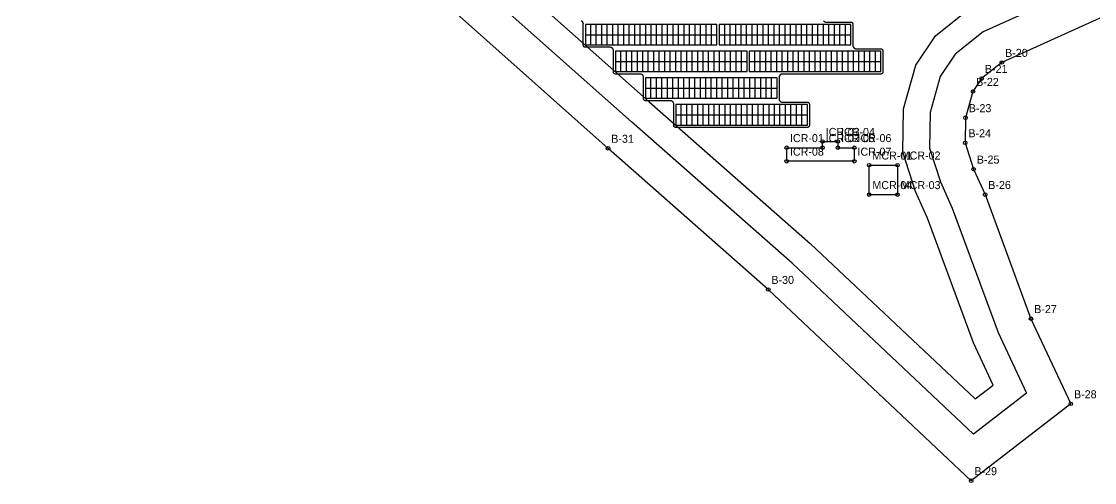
# Model space of a CAD drawing. Header units: metres. Extents: x 506600 to 507847, y 1937327 to 1938046.
# Drawn here: x 506858.9 to 507100.2, y 1937672.5 to 1937776.1 of the extents above; entities that cross this region are included whole.
import ezdxf
from ezdxf.enums import TextEntityAlignment as Align

# ---------------------------------------------------------------- set-up
doc = ezdxf.new("R2010")
doc.units = ezdxf.units.M
for name, color, linetype in [('BOUNDARY', 7, 'Continuous'), ('BOUNDARY_POINTS', 7, 'Continuous'), ('CONTROL_ROOM_POINTS', 1, 'Continuous'), ('EXCLUSIONS', 1, 'Continuous'), ('GROUP_BOUNDARY', 1, 'Continuous'), ('INVERTER_ROOM_POINTS', 6, 'Continuous'), ('MODULES', 5, 'Continuous'), ('PV_TABLES', 3, 'Continuous'), ('SERVICE_ROAD', 1, 'Continuous')]:
    doc.layers.add(name, color=color, linetype=linetype)

# ---------------------------------------------------------------- blocks, each defined once
blk = doc.blocks.new('PV_TABLE_2x24')
at = {"layer": 'MODULES'}
for p, q in [((1.23333, 0), (1.23333, 4.6)), ((2.46666, 0), (2.46666, 4.6)), ((3.69999, 0), (3.69999, 4.6)), ((4.93332, 0), (4.93332, 4.6)), ((6.16665, 0), (6.16665, 4.6)), ((7.39998, 0), (7.39998, 4.6)), ((8.63331, 0), (8.63331, 4.6)), ((9.86664, 0), (9.86664, 4.6)), ((11.09997, 0), (11.09997, 4.6)), ((12.3333, 0), (12.3333, 4.6)), ((13.56663, 0), (13.56663, 4.6)), ((14.79996, 0), (14.79996, 4.6)), ((16.03329, 0), (16.03329, 4.6)), ((17.26662, 0), (17.26662, 4.6)), ((18.49995, 0), (18.49995, 4.6)), ((19.73328, 0), (19.73328, 4.6)), ((20.96661, 0), (20.96661, 4.6)), ((22.19994, 0), (22.19994, 4.6)), ((23.43327, 0), (23.43327, 4.6)), ((24.6666, 0), (24.6666, 4.6)), ((25.89993, 0), (25.89993, 4.6)), ((27.13326, 0), (27.13326, 4.6)), ((28.36659, 0), (28.36659, 4.6)), ((0, 2.3), (29.59992, 2.3))]:
    blk.add_line(p, q, dxfattribs=at)
blk.add_lwpolyline([(0, 0), (29.59992, 0), (29.59992, 4.6), (0, 4.6)], close=True, dxfattribs=at)

msp = doc.modelspace()

# ---------------------------------------------------------------- linework, layer by layer
at = {"layer": 'BOUNDARY'}
msp.add_lwpolyline([(507105.21, 1937778.56), (507079.37, 1937766.87), (507074.82, 1937763.26), (507072.87, 1937760.35), (507071.19, 1937754.45), (507071.11, 1937748.81), (507073.01, 1937742.89), (507075.59, 1937737.19), (507085.91, 1937709.3), (507094.86, 1937690.16), (507072.47, 1937672.88), (507026.83, 1937715.86), (506990.82, 1937747.57), (506957.38, 1937777.25), (506950.66, 1937783.84), (506892.29, 1937821.39), (506786.69, 1937883.24)], dxfattribs=at)
at = {"layer": 'BOUNDARY_POINTS'}
for centre in [(507079.37, 1937766.87), (507074.82, 1937763.26), (507072.87, 1937760.35), (507071.19, 1937754.45), (507071.11, 1937748.81), (506990.82, 1937747.57), (507073.01, 1937742.89), (507075.59, 1937737.19), (507026.83, 1937715.86), (507085.91, 1937709.3), (507094.86, 1937690.16), (507072.47, 1937672.88)]:
    msp.add_circle(centre, 0.4, dxfattribs=at)
at = {"layer": 'CONTROL_ROOM_POINTS'}
for centre in [(507049.53, 1937743.81), (507055.89, 1937743.81), (507049.53, 1937737.16), (507055.89, 1937737.16)]:
    msp.add_circle(centre, 0.4, dxfattribs=at)
at = {"layer": 'EXCLUSIONS'}
for points in [[(507030.99, 1937747.72), (507039.04, 1937747.72), (507039.04, 1937749.11), (507042.47, 1937749.11), (507042.47, 1937747.72), (507046.18, 1937747.72), (507046.18, 1937744.67), (507030.99, 1937744.67), (507030.99, 1937747.72)], [(507049.53, 1937743.81), (507055.89, 1937743.81), (507055.89, 1937737.16), (507049.53, 1937737.16), (507049.53, 1937743.81)]]:
    msp.add_lwpolyline(points, close=True, dxfattribs=at)
at = {"layer": 'GROUP_BOUNDARY', "color": 150, "lineweight": 211, "true_color": 0x006ef0, "const_width": 0.3}
msp.add_lwpolyline([(507039.25, 1937776.27), (507039.3, 1937776.21), (507039.35, 1937776.15), (507039.4, 1937776.1), (507039.46, 1937776.05), (507039.53, 1937776.01), (507039.59, 1937775.98), (507039.66, 1937775.95), (507039.74, 1937775.93), (507039.81, 1937775.92), (507039.89, 1937775.92), (507045.39, 1937775.92), (507045.46, 1937775.92), (507045.51, 1937775.91), (507045.55, 1937775.9), (507045.6, 1937775.88), (507045.64, 1937775.86), (507045.69, 1937775.83), (507045.73, 1937775.81), (507045.76, 1937775.77), (507045.79, 1937775.74), (507045.82, 1937775.7), (507045.85, 1937775.65), (507045.87, 1937775.61), (507045.89, 1937775.56), (507045.9, 1937775.52), (507045.91, 1937775.47), (507045.91, 1937775.4), (507045.91, 1937770.84), (507045.9, 1937770.76), (507045.9, 1937770.7), (507045.9, 1937770.63), (507045.91, 1937770.55), (507045.92, 1937770.48), (507045.95, 1937770.41), (507045.98, 1937770.34), (507046.01, 1937770.27), (507046.06, 1937770.21), (507046.11, 1937770.15), (507046.16, 1937770.1), (507046.22, 1937770.05), (507046.29, 1937770.01), (507046.35, 1937769.98), (507046.42, 1937769.95), (507046.5, 1937769.93), (507046.57, 1937769.92), (507046.65, 1937769.92), (507052.15, 1937769.92), (507052.22, 1937769.92), (507052.27, 1937769.91), (507052.31, 1937769.9), (507052.36, 1937769.88), (507052.4, 1937769.86), (507052.45, 1937769.83), (507052.49, 1937769.81), (507052.52, 1937769.77), (507052.55, 1937769.74), (507052.58, 1937769.7), (507052.61, 1937769.65), (507052.63, 1937769.61), (507052.65, 1937769.56), (507052.66, 1937769.52), (507052.67, 1937769.47), (507052.67, 1937769.4), (507052.67, 1937764.84), (507052.67, 1937764.77), (507052.66, 1937764.72), (507052.65, 1937764.67), (507052.63, 1937764.63), (507052.61, 1937764.58), (507052.58, 1937764.54), (507052.55, 1937764.5), (507052.52, 1937764.47), (507052.49, 1937764.43), (507052.45, 1937764.4), (507052.4, 1937764.38), (507052.36, 1937764.36), (507052.31, 1937764.34), (507052.27, 1937764.33), (507052.22, 1937764.32), (507052.15, 1937764.32), (507030.07, 1937764.32), (507029.99, 1937764.32), (507029.92, 1937764.3), (507029.84, 1937764.29), (507029.77, 1937764.26), (507029.71, 1937764.23), (507029.64, 1937764.19), (507029.58, 1937764.14), (507029.53, 1937764.09), (507029.48, 1937764.03), (507029.43, 1937763.97), (507029.4, 1937763.9), (507029.37, 1937763.83), (507029.34, 1937763.76), (507029.33, 1937763.69), (507029.32, 1937763.61), (507029.32, 1937763.53), (507029.32, 1937763.48), (507029.33, 1937763.4), (507029.33, 1937758.84), (507029.32, 1937758.76), (507029.32, 1937758.7), (507029.32, 1937758.63), (507029.33, 1937758.55), (507029.34, 1937758.48), (507029.37, 1937758.41), (507029.4, 1937758.34), (507029.43, 1937758.27), (507029.48, 1937758.21), (507029.53, 1937758.15), (507029.58, 1937758.1), (507029.64, 1937758.05), (507029.71, 1937758.01), (507029.77, 1937757.98), (507029.84, 1937757.95), (507029.92, 1937757.93), (507029.99, 1937757.92), (507030.07, 1937757.92), (507035.62, 1937757.92), (507035.68, 1937757.92), (507035.73, 1937757.91), (507035.78, 1937757.9), (507035.83, 1937757.88), (507035.87, 1937757.86), (507035.91, 1937757.83), (507035.95, 1937757.81), (507035.99, 1937757.77), (507036.02, 1937757.74), (507036.05, 1937757.7), (507036.08, 1937757.65), (507036.1, 1937757.61), (507036.11, 1937757.56), (507036.12, 1937757.52), (507036.13, 1937757.47), (507036.14, 1937757.4), (507036.14, 1937752.84), (507036.13, 1937752.77), (507036.12, 1937752.72), (507036.11, 1937752.67), (507036.1, 1937752.63), (507036.08, 1937752.58), (507036.05, 1937752.54), (507036.02, 1937752.5), (507035.99, 1937752.47), (507035.95, 1937752.43), (507035.91, 1937752.4), (507035.87, 1937752.38), (507035.83, 1937752.36), (507035.78, 1937752.34), (507035.73, 1937752.33), (507035.68, 1937752.32), (507035.62, 1937752.32), (507006.05, 1937752.32), (507005.99, 1937752.32), (507005.94, 1937752.33), (507005.89, 1937752.34), (507005.84, 1937752.36), (507005.8, 1937752.38), (507005.76, 1937752.4), (507005.72, 1937752.43), (507005.68, 1937752.47), (507005.65, 1937752.5), (507005.62, 1937752.54), (507005.6, 1937752.58), (507005.57, 1937752.63), (507005.56, 1937752.67), (507005.55, 1937752.72), (507005.54, 1937752.77), (507005.54, 1937752.84), (507005.54, 1937757.4), (507005.54, 1937757.48), (507005.54, 1937757.53), (507005.54, 1937757.61), (507005.54, 1937757.69), (507005.52, 1937757.76), (507005.5, 1937757.83), (507005.47, 1937757.9), (507005.43, 1937757.97), (507005.39, 1937758.03), (507005.34, 1937758.09), (507005.28, 1937758.14), (507005.22, 1937758.19), (507005.16, 1937758.23), (507005.09, 1937758.26), (507005.02, 1937758.29), (507004.95, 1937758.3), (507004.87, 1937758.32), (507004.8, 1937758.32), (506999.25, 1937758.32), (506999.18, 1937758.32), (506999.13, 1937758.33), (506999.08, 1937758.34), (506999.04, 1937758.36), (506998.99, 1937758.38), (506998.95, 1937758.4), (506998.91, 1937758.43), (506998.88, 1937758.47), (506998.84, 1937758.5), (506998.81, 1937758.54), (506998.79, 1937758.58), (506998.77, 1937758.63), (506998.75, 1937758.67), (506998.74, 1937758.72), (506998.73, 1937758.77), (506998.73, 1937758.84), (506998.73, 1937763.4), (506998.73, 1937763.48), (506998.74, 1937763.53), (506998.74, 1937763.61), (506998.73, 1937763.69), (506998.71, 1937763.76), (506998.69, 1937763.83), (506998.66, 1937763.9), (506998.62, 1937763.97), (506998.58, 1937764.03), (506998.53, 1937764.09), (506998.48, 1937764.14), (506998.42, 1937764.19), (506998.35, 1937764.23), (506998.28, 1937764.26), (506998.21, 1937764.29), (506998.14, 1937764.3), (506998.06, 1937764.32), (506997.99, 1937764.32), (506992.49, 1937764.32), (506992.42, 1937764.32), (506992.37, 1937764.33), (506992.32, 1937764.34), (506992.28, 1937764.36), (506992.23, 1937764.38), (506992.19, 1937764.4), (506992.15, 1937764.43), (506992.12, 1937764.47), (506992.08, 1937764.5), (506992.05, 1937764.54), (506992.03, 1937764.58), (506992.01, 1937764.63), (506991.99, 1937764.67), (506991.98, 1937764.72), (506991.97, 1937764.77), (506991.97, 1937764.84), (506991.97, 1937769.4), (506991.97, 1937769.48), (506991.98, 1937769.53), (506991.98, 1937769.61), (506991.97, 1937769.69), (506991.95, 1937769.76), (506991.93, 1937769.83), (506991.9, 1937769.9), (506991.86, 1937769.97), (506991.82, 1937770.03), (506991.77, 1937770.09), (506991.72, 1937770.14), (506991.66, 1937770.19), (506991.59, 1937770.23), (506991.52, 1937770.26), (506991.45, 1937770.29), (506991.38, 1937770.3), (506991.3, 1937770.32), (506991.23, 1937770.32), (506985.73, 1937770.32), (506985.66, 1937770.32), (506985.61, 1937770.33), (506985.56, 1937770.34), (506985.52, 1937770.36), (506985.47, 1937770.38), (506985.43, 1937770.4), (506985.39, 1937770.43), (506985.36, 1937770.47), (506985.32, 1937770.5), (506985.29, 1937770.54), (506985.27, 1937770.58), (506985.25, 1937770.63), (506985.23, 1937770.67), (506985.22, 1937770.72), (506985.21, 1937770.77), (506985.21, 1937770.84), (506985.21, 1937775.4), (506985.21, 1937775.48), (506985.22, 1937775.53), (506985.22, 1937775.61), (506985.21, 1937775.69), (506985.19, 1937775.76), (506985.17, 1937775.83), (506985.14, 1937775.9), (506985.1, 1937775.97), (506985.06, 1937776.03), (506985.01, 1937776.09), (506984.96, 1937776.14), (506984.9, 1937776.19), (506984.83, 1937776.23), (506984.76, 1937776.26)], dxfattribs=at)
at = {"layer": 'INVERTER_ROOM_POINTS'}
for centre in [(507039.04, 1937749.11), (507042.47, 1937749.11), (507030.99, 1937747.72), (507039.04, 1937747.72), (507042.47, 1937747.72), (507046.18, 1937747.72), (507030.99, 1937744.67), (507046.18, 1937744.67)]:
    msp.add_circle(centre, 0.4, dxfattribs=at)
at = {"layer": 'SERVICE_ROAD'}
for points in [[(506792.92, 1937895.81), (506899.62, 1937833.32), (506959.44, 1937794.83), (506966.93, 1937787.49), (507000.09, 1937758.06), (507036.25, 1937726.21), (507073.37, 1937691.26), (507077.43, 1937694.39), (507072.98, 1937703.89), (507062.63, 1937731.87), (507059.92, 1937737.86), (507057.08, 1937746.71), (507057.22, 1937756.49), (507060.01, 1937766.31), (507064.42, 1937772.87), (507072.02, 1937778.91), (507099.94, 1937791.54), (507108.15, 1937794.51)], [(507102.2, 1937785.98), (507075.17, 1937773.75), (507068.88, 1937768.75), (507065.52, 1937763.76), (507063.21, 1937755.61), (507063.1, 1937747.61), (507065.53, 1937740.02), (507068.18, 1937734.15), (507078.52, 1937706.21), (507084.9, 1937692.57), (507072.99, 1937683.38), (507032.21, 1937721.77), (506996.11, 1937753.56), (506962.84, 1937783.1), (506955.67, 1937790.12), (506896.48, 1937828.21), (506790.25, 1937890.42)]]:
    msp.add_lwpolyline(points, dxfattribs=at)

# ---------------------------------------------------------------- block references
at = {"layer": 'PV_TABLES'}
for p in [(506985.71, 1937770.82), (507015.81, 1937770.82), (506992.47, 1937764.82), (507022.57, 1937764.82), (506999.23, 1937758.82), (507006.04, 1937752.82)]:
    msp.add_blockref('PV_TABLE_2x24', p, dxfattribs=at)

# ---------------------------------------------------------------- texts
at = {"layer": 'BOUNDARY_POINTS'}
for s, p in [('B-20', (507080.09, 1937767.59)), ('B-21', (507075.54, 1937763.98)), ('B-22', (507073.59, 1937761.07)), ('B-23', (507071.91, 1937755.17)), ('B-24', (507071.84, 1937749.53)), ('B-31', (506991.53, 1937748.29)), ('B-25', (507073.73, 1937743.61)), ('B-26', (507076.3, 1937737.91)), ('B-30', (507027.54, 1937716.58)), ('B-27', (507086.63, 1937710.02)), ('B-28', (507095.58, 1937690.88)), ('B-29', (507073.19, 1937673.6))]:
    msp.add_text(s, height=1.8, dxfattribs=at).set_placement(p, align=Align.BOTTOM_LEFT)
at = {"layer": 'CONTROL_ROOM_POINTS'}
for s, p in [('MCR-01', (507050.25, 1937744.53)), ('MCR-02', (507056.61, 1937744.53)), ('MCR-04', (507050.25, 1937737.88)), ('MCR-03', (507056.61, 1937737.88))]:
    msp.add_text(s, height=1.8, dxfattribs=at).set_placement(p, align=Align.BOTTOM_LEFT)
at = {"layer": 'INVERTER_ROOM_POINTS'}
for s, p in [('ICR-03', (507039.76, 1937749.83)), ('ICR-04', (507043.19, 1937749.83)), ('ICR-01', (507031.71, 1937748.44)), ('ICR-02', (507039.76, 1937748.44)), ('ICR-05', (507043.19, 1937748.44)), ('ICR-06', (507046.9, 1937748.44)), ('ICR-08', (507031.71, 1937745.39)), ('ICR-07', (507046.9, 1937745.39))]:
    msp.add_text(s, height=1.8, dxfattribs=at).set_placement(p, align=Align.BOTTOM_LEFT)

doc.saveas('drawing.dxf')
